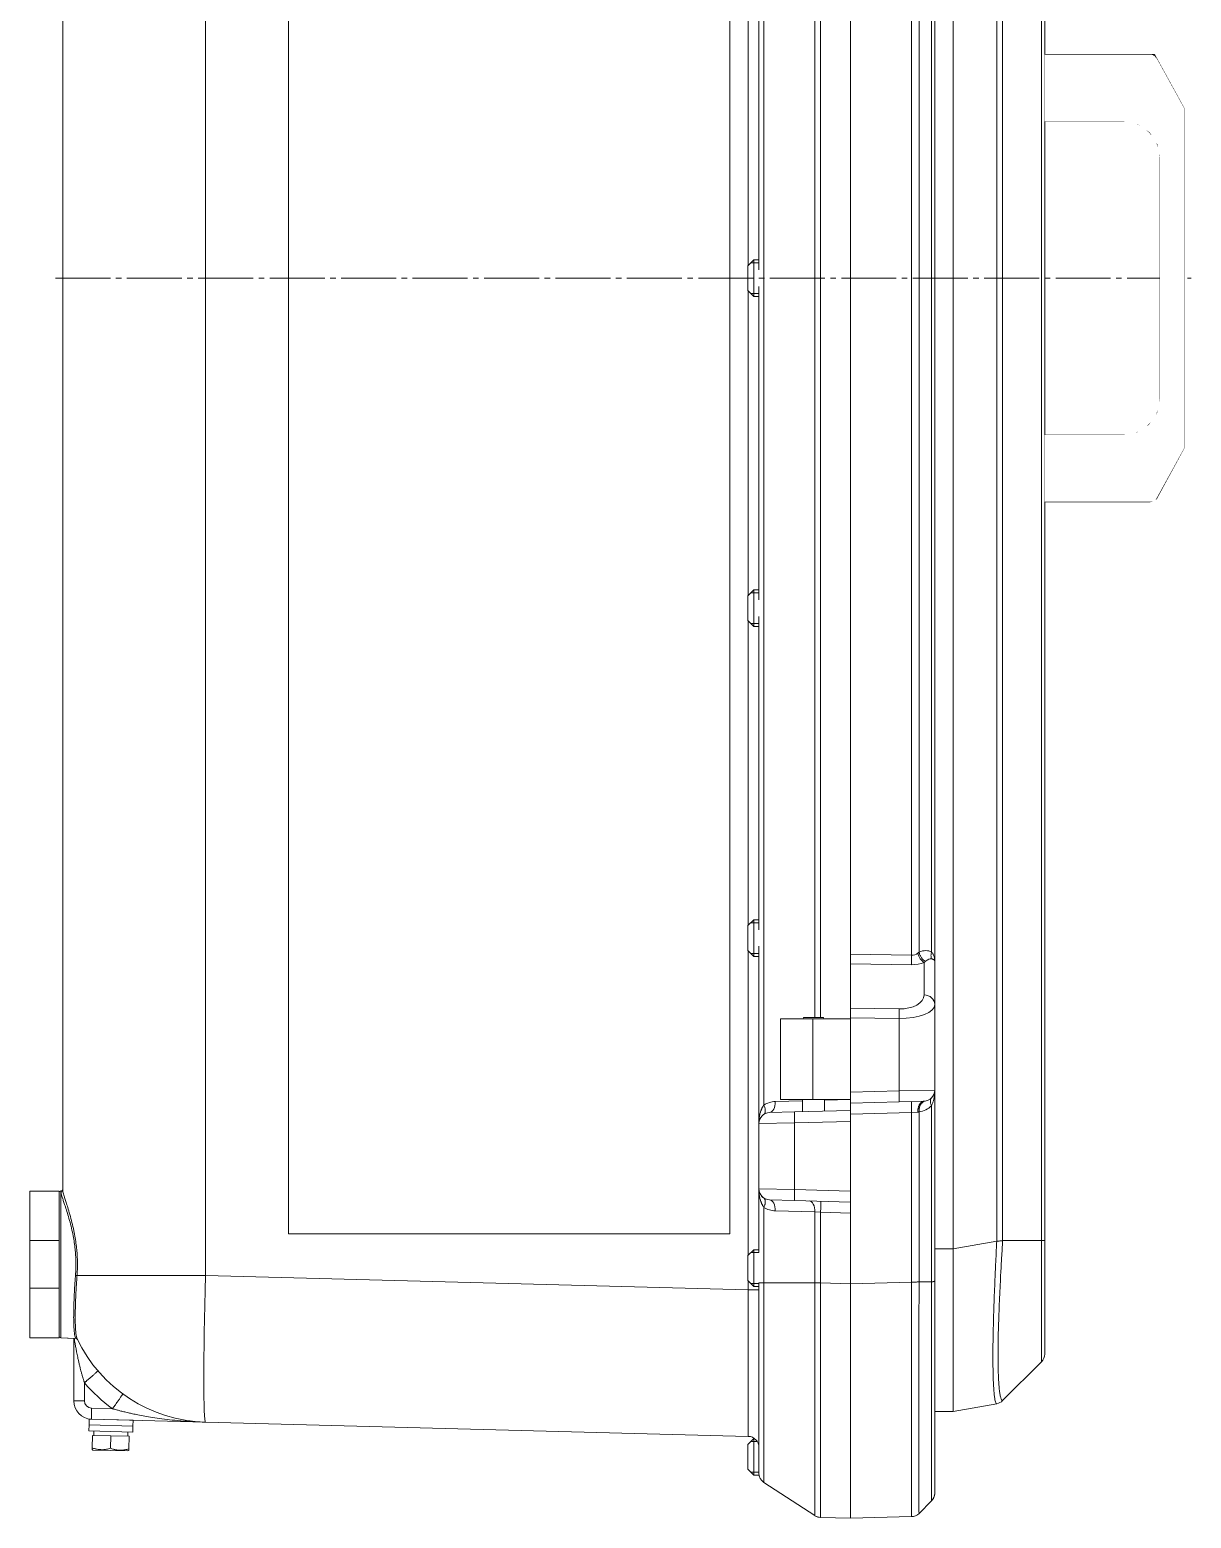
# Model space of a CAD drawing. Header units: millimetres. Extents: x -1133 to 1382, y -1174 to 1187.
# Drawn here: x 428.8 to 745.8, y -338.2 to 67.8 of the extents above; entities that cross this region are included whole.
import ezdxf

# ---------------------------------------------------------------- set-up
doc = ezdxf.new("R2010")
doc.units = ezdxf.units.MM
for name, pattern in [('K5LT_AUXILIARY', [0]), ('K5LT_AXLED', [19.5, 15, -1.5, 1.5, -1.5]), ('K5LT_THIN', [0])]:
    doc.linetypes.add(name, pattern=pattern)

# ---------------------------------------------------------------- blocks, each defined once
blk = doc.blocks.new('U5')
at = {"color": 232, "linetype": 'K5LT_AUXILIARY', "lineweight": 18, "true_color": 0xc52b79}
for p, q in [((499.39, -260.66), (499.39, 260.66)), ((499.39, 260.66), (619.87, 260.66)), ((619.87, -260.66), (619.87, 260.66)), ((499.39, -260.66), (619.87, -260.66))]:
    blk.add_line(p, q, dxfattribs=at)
blk = doc.blocks.new('U4')
at = {"color": 7, "linetype": 'K5LT_THIN', "lineweight": 18}
for p, q in [((476.74, -272.06), (476.74, 272.06)), ((680.79, -264.8), (680.79, 264.8)), ((692.72, 262.7), (692.72, -262.7)), ((694.32, 262.53), (694.32, -262.53)), ((704.91, 262.53), (704.91, -262.53)), ((705.79, 262.43), (705.79, -262.46)), ((437.79, -248.7), (437.79, 248.7)), ((629.15, 225.55), (629.15, -225.55)), ((643.07, 201.81), (643.07, -201.66)), ((644.63, 201.81), (644.63, -201.66)), ((652.79, 184.41), (652.79, -184.41)), ((652.79, 184.41), (652.79, -184.41)), ((669.46, 184.66), (669.46, -184.66)), ((671.5, 183.81), (671.5, -183.81)), ((674.91, 183.81), (674.91, -183.81)), ((675.79, 186.26), (675.79, -186.26)), ((624.87, 86.52), (624.87, 3.48)), ((627.79, 85.81), (627.79, 4.19)), ((735.79, 61), (705.79, 61)), ((705.79, 59), (705.79, 61)), ((735.79, 61), (734.61, 59)), ((743.79, 46.48), (735.79, 61)), ((705.79, 59), (705.79, 44.79)), ((734.61, 59), (705.79, 59)), ((741.79, 45.97), (734.61, 59)), ((705.79, 42.79), (705.79, 44.79)), ((705.79, 44.79), (727.29, 44.79)), ((727.29, 42.79), (727.29, 44.79)), ((743.79, 46.48), (741.79, 45.97)), ((741.79, -45.97), (741.79, 45.97)), ((743.79, -46.48), (743.79, 46.48)), ((705.79, 42.79), (727.29, 42.79)), ((737.29, 32.79), (739.29, 32.79)), ((737.29, 32.79), (737.29, -32.79)), ((739.29, 32.79), (739.29, -32.79)), ((626.39, 5), (624.79, 3.4)), ((626.39, 4.19), (625.58, 4.19)), ((626.39, -5), (626.39, 5)), ((627.79, 5), (626.39, 5)), ((627.79, 4.19), (626.39, 4.19)), ((627.79, 5), (627.79, 2.24)), ((624.79, -3.4), (624.79, 3.4)), ((626.39, -5), (624.79, -3.4)), ((624.87, -3.48), (624.87, -86.52)), ((627.79, -2.24), (627.79, -5)), ((626.39, -4.19), (625.58, -4.19)), ((627.79, -4.19), (626.39, -4.19)), ((627.79, -5), (626.39, -5)), ((627.79, -4.19), (627.79, -85.81)), ((737.29, -32.79), (739.29, -32.79)), ((705.79, -44.79), (705.79, -42.79)), ((727.29, -42.79), (705.79, -42.79)), ((727.29, -42.79), (727.29, -44.79)), ((705.79, -44.79), (705.79, -59)), ((727.29, -44.79), (705.79, -44.79)), ((734.61, -59), (741.79, -45.97)), ((736.36, -59.97), (743.79, -46.48)), ((743.79, -46.48), (741.79, -45.97)), ((705.79, -59), (734.61, -59)), ((705.79, -61), (705.79, -59)), ((734.61, -61), (734.61, -59)), ((734.61, -59), (736.36, -59.97)), ((705.79, -61), (734.61, -61)), ((626.39, -85), (624.79, -86.6)), ((626.39, -95), (626.39, -85)), ((627.79, -85), (626.39, -85)), ((627.79, -85), (627.79, -87.76)), ((624.79, -93.4), (624.79, -86.6)), ((626.39, -85.81), (625.58, -85.81)), ((627.79, -85.81), (626.39, -85.81)), ((627.79, -92.24), (627.79, -95)), ((626.39, -95), (624.79, -93.4)), ((624.87, -93.48), (624.87, -176.52)), ((626.39, -94.19), (625.58, -94.19)), ((627.79, -94.19), (626.39, -94.19)), ((627.79, -95), (626.39, -95)), ((627.79, -94.19), (627.79, -175.81)), ((626.39, -175), (624.79, -176.6)), ((624.79, -183.4), (624.79, -176.6)), ((626.39, -175.81), (625.58, -175.81)), ((626.39, -185), (626.39, -175)), ((627.79, -175), (626.39, -175)), ((627.79, -175.81), (626.39, -175.81)), ((627.79, -175), (627.79, -177.76)), ((627.79, -182.24), (627.79, -185)), ((626.39, -185), (624.79, -183.4)), ((624.87, -183.48), (624.87, -266.52)), ((626.39, -184.19), (625.58, -184.19)), ((627.79, -184.19), (626.39, -184.19)), ((627.79, -185), (626.39, -185)), ((627.79, -184.19), (627.79, -230.58)), ((652.79, -184.41), (669.46, -184.66)), ((652.79, -187.01), (652.79, -184.41)), ((671.5, -183.82), (671.5, -183.81)), ((672.87, -186.69), (672.87, -195.5)), ((675.79, -186.26), (675.79, -186.26)), ((675.79, -186.26), (675.79, -198.1)), ((652.79, -187.01), (652.79, -199.13)), ((652.79, -187.01), (669.46, -187.26)), ((675.79, -198.1), (675.79, -221.48)), ((642.55, -202), (633.73, -202)), ((633.73, -202), (633.73, -224)), ((639.91, -202), (639.97, -201.66)), ((639.91, -202), (639.97, -201.66)), ((645.46, -201.66), (639.97, -201.66)), ((639.97, -201.66), (639.97, -201.66)), ((652.79, -202), (642.55, -202)), ((642.55, -202), (642.55, -224)), ((645.52, -202), (645.46, -201.66)), ((652.79, -201.73), (652.79, -199.13)), ((652.79, -199.13), (666.05, -199.33)), ((652.79, -201.73), (652.79, -202)), ((652.79, -201.73), (666.05, -201.93)), ((652.79, -202), (652.79, -222)), ((666.05, -201.93), (666.05, -221.65)), ((652.79, -222), (666.05, -221.65)), ((652.79, -222), (652.79, -224)), ((666.05, -221.65), (675.79, -221.48)), ((675.79, -221.48), (675.79, -273.57)), ((639.72, -224.38), (632.27, -224.58)), ((642.55, -224), (633.73, -224)), ((637.53, -227.4), (652.79, -227)), ((639.72, -227.34), (639.72, -224)), ((639.73, -227.34), (639.73, -224)), ((652.79, -224), (642.55, -224)), ((645.71, -227.19), (645.71, -224)), ((645.71, -224.19), (652.79, -224)), ((652.79, -225), (652.79, -224)), ((652.79, -225), (666.05, -224.65)), ((652.79, -226), (652.79, -225)), ((652.79, -226), (652.79, -227)), ((652.79, -227), (652.79, -230)), ((666.05, -224.65), (672.87, -224.47)), ((674.91, -225.72), (674.91, -273.8)), ((637.53, -230.4), (627.79, -230.58)), ((627.79, -230.46), (627.79, -230.46)), ((627.79, -230.58), (627.79, -248.42)), ((637.53, -227.4), (630.71, -227.58)), ((637.53, -230.4), (652.79, -230)), ((637.53, -230.4), (637.53, -248.6)), ((652.79, -228), (669.46, -227.56)), ((652.79, -230), (652.79, -249)), ((669.46, -227.56), (671.16, -227.47)), ((669.46, -227.56), (669.46, -273.84)), ((671.5, -227.42), (671.5, -227.43)), ((671.5, -227.43), (671.5, -273.8)), ((428.79, -262.5), (428.79, -249)), ((436.79, -249), (428.79, -249)), ((436.79, -262.5), (436.79, -249)), ((437.32, -248.97), (437.26, -248.98)), ((437.32, -248.97), (437.26, -248.98)), ((437.26, -289.02), (437.26, -248.98)), ((437.32, -249.2), (437.32, -248.97)), ((437.79, -248.47), (437.79, -248.7)), ((437.79, -248.47), (437.79, -248.7)), ((637.53, -248.6), (627.79, -248.42)), ((627.79, -248.42), (627.79, -265.81)), ((627.79, -248.54), (627.79, -248.54)), ((637.53, -251.6), (630.71, -251.42)), ((637.53, -248.6), (652.79, -249)), ((637.53, -251.6), (652.79, -252)), ((652.79, -249), (652.79, -252)), ((629.15, -253.45), (629.15, -274.04)), ((632.27, -254.42), (643.07, -254.7)), ((643.07, -254.7), (643.07, -274.04)), ((644.63, -254.79), (643.07, -254.7)), ((644.63, -254.79), (644.63, -274.06)), ((644.63, -254.79), (652.79, -255)), ((652.79, -252), (652.79, -255)), ((652.79, -255), (652.79, -274.27)), ((652.79, -255), (652.79, -274.27)), ((436.79, -262.5), (428.79, -262.5)), ((428.79, -262.5), (428.79, -275.5)), ((436.79, -262.5), (436.79, -275.5)), ((680.79, -264.8), (692.71, -262.7)), ((692.72, -262.7), (692.71, -262.7)), ((694.32, -262.53), (704.91, -262.53)), ((694.32, -262.53), (694.32, -262.53)), ((704.91, -262.53), (704.91, -262.53)), ((705.79, -262.46), (705.79, -293.47)), ((626.39, -265), (624.79, -266.6)), ((624.79, -273.4), (624.79, -266.6)), ((626.39, -265.81), (625.58, -265.81)), ((626.39, -275), (626.39, -265)), ((627.79, -265), (626.39, -265)), ((627.79, -265.81), (626.39, -265.81)), ((675.79, -264.8), (680.79, -264.8)), ((680.79, -309.12), (680.79, -264.8)), ((436.79, -275.5), (428.79, -275.5)), ((428.79, -289), (428.79, -275.5)), ((436.79, -289), (436.79, -275.5)), ((441.69, -272.06), (476.74, -272.06)), ((624.87, -275.94), (476.74, -272.06)), ((626.39, -275), (624.79, -273.4)), ((624.87, -273.48), (624.87, -275.94)), ((627.79, -275.94), (624.87, -275.94)), ((626.39, -274.19), (625.58, -274.19)), ((627.79, -274.19), (626.39, -274.19)), ((627.79, -275), (626.39, -275)), ((627.79, -325.97), (627.79, -274)), ((627.79, -274), (627.79, -275)), ((643.07, -274.04), (629.15, -274.04)), ((644.63, -274.06), (652.79, -274.27)), ((652.79, -274.27), (669.46, -273.84)), ((652.79, -338.25), (652.79, -274.27)), ((652.79, -274.27), (652.79, -338.25)), ((671.5, -273.8), (674.91, -273.8)), ((675.79, -273.57), (675.79, -331.41)), ((436.79, -289), (428.79, -289)), ((441.38, -289.24), (437.26, -289.02)), ((440.79, -289.21), (437.26, -289.02)), ((440.79, -306.23), (440.79, -289.21)), ((704.91, -295.59), (694.32, -306.18)), ((704.91, -295.59), (704.91, -295.59)), ((443.71, -306.23), (443.71, -301.29)), ((443.71, -306.23), (440.79, -306.23)), ((451.36, -308.38), (445.66, -308.23)), ((680.79, -309.12), (692.71, -307.02)), ((692.71, -307.02), (692.71, -307.02)), ((692.72, -307.02), (692.71, -307.02)), ((444.97, -312.81), (445.01, -311.21)), ((445.01, -311.21), (457, -311.53)), ((476.74, -312.04), (445.66, -311.23)), ((456.96, -313.13), (457, -311.53)), ((475.86, -312.01), (475.86, -312.01)), ((475.86, -312.01), (475.86, -312.01)), ((475.93, -312.02), (475.93, -312.02)), ((475.93, -312.02), (475.93, -312.02)), ((624.87, -315.92), (476.74, -312.04)), ((675.79, -309.12), (680.79, -309.12)), ((444.92, -314.41), (444.97, -312.81)), ((444.92, -314.41), (456.92, -314.73)), ((444.97, -312.81), (456.96, -313.13)), ((444.97, -312.81), (456.96, -313.13)), ((445.89, -315.64), (445.8, -319.05)), ((450.89, -315.77), (445.89, -315.64)), ((446.24, -315.65), (446.27, -314.45)), ((450.89, -315.77), (450.8, -319.18)), ((455.89, -315.9), (450.89, -315.77)), ((455.89, -315.9), (455.8, -319.31)), ((456.92, -314.73), (456.96, -313.13)), ((626.39, -316.5), (624.79, -318.1)), ((626.39, -326.5), (626.39, -316.5)), ((626.56, -316.5), (626.39, -316.5)), ((627.79, -316.5), (627.79, -325.97)), ((445.79, -319.49), (445.8, -319.05)), ((445.79, -319.49), (446.04, -319.64)), ((446.04, -319.64), (450.79, -319.77)), ((450.79, -319.77), (455.54, -319.89)), ((455.79, -319.75), (455.54, -319.89)), ((455.8, -319.31), (455.79, -319.75)), ((624.79, -324.9), (624.79, -318.1)), ((626.39, -317.31), (625.58, -317.31)), ((627.32, -317.31), (626.39, -317.31)), ((626.39, -326.5), (624.79, -324.9)), ((626.39, -325.69), (625.58, -325.69)), ((627.79, -325.69), (626.39, -325.69)), ((627.84, -326.5), (626.39, -326.5)), ((629.15, -328.48), (643.07, -337.55)), ((629.15, -328.48), (629.15, -328.48)), ((675.79, -331.41), (675.79, -331.41)), ((674.91, -333.53), (671.5, -336.94)), ((644.63, -338.04), (652.79, -338.25)), ((652.79, -338.25), (669.46, -337.81))]:
    blk.add_line(p, q, dxfattribs=at)
at = {"color": 30, "linetype": 'K5LT_AXLED', "lineweight": 18, "true_color": 0xff8000}
blk.add_line((435.79, 0), (745.79, 0), dxfattribs=at)
at = {"color": 7, "linetype": 'K5LT_THIN', "lineweight": 18}
for centre, radius, start, end in [((727.29, 32.79), 12, 0, 90), ((727.29, 32.79), 10, 0, 90), ((727.29, -32.79), 10, 270, 0), ((727.29, -32.79), 12, 270, 0), ((734.61, -59), 2, 270, 331.1435), ((672.79, -221.48), 3, 271.5, 0), ((632.43, -230.58), 6, 91.5, 123.0802), ((670.67, -221.48), 6, 277.9822, 315), ((630.79, -230.58), 3, 91.5, 180), ((437.29, -249.47), 0.5, 93, 180), ((437.29, -249.47), 0.5, 93, 180), ((437.29, -248.47), 0.5, 273, 0), ((437.29, -248.47), 0.5, 273, 0), ((630.79, -248.42), 3, 180, 268.5), ((632.43, -248.42), 6, 236.9198, 268.5), ((437.29, -288.53), 0.5, 180, 267), ((437.29, -288.53), 0.5, 180, 267), ((441.35, -289.74), 0.5, 25.8862, 87.0003), ((477.79, -272.06), 40, 205.5205, 268.5), ((702.79, -293.47), 3, 315, 0), ((477.92, -272.06), 45, 220.5174, 233.8201), ((445.79, -306.23), 5, 180, 268.5), ((445.71, -306.23), 2, 180, 268.5), ((692.2, -304.06), 3, 280, 315), ((477.79, -272.06), 40, 267.2286, 267.341), ((477.79, -272.06), 40, 268.499, 268.5), ((624.79, -318.92), 3, 0, 88.5), ((630.79, -325.97), 3, 180, 236.9198), ((672.79, -331.41), 3, 315, 0), ((669.38, -334.81), 3, 271.5, 315), ((644.71, -335.04), 3, 236.918, 254.2975), ((644.71, -335.04), 3, 236.9198, 268.5), ((644.71, -335.04), 3, 254.2976, 259.1273)]:
    blk.add_arc(centre, radius, start, end, dxfattribs=at)
for centre, major_axis, ratio, start_param, end_param in [((669.54, -184.66), (-0.05, -3), 0.026174, 4.712785, 5.759587), ((669.38, -181.2), (0.6, -3.43), 0.856912, 6.109014, 6.719376), ((669.3, -183.79), (6, -0.27), 0.57656, 4.764695, 5.375058), ((672.95, -184.09), (1.11, -2.79), 0.566324, 4.491489, 5.631593), ((670.67, -191.16), (-4.24, -7.35), 0.57735, 3.141593, 3.787675), ((672.79, -191.16), (-2.2, -5.48), 0.372035, 3.179023, 3.825105), ((665.87, -195.29), (7, -0.32), 0.57656, 4.764695, 6.309312), ((665.79, -197.89), (10, -0.25), 0.403929, 4.748786, 6.293402), ((672.79, -198.1), (-3, 0), 0.866025, 3.141593, 4.686209), ((665.97, -201.93), (0.05, 3), 0.026174, 4.712785, 5.759587), ((665.97, -221.65), (-0.08, 3), 0.026168, 3.141593, 4.711704), ((630.63, -224.58), (-0.08, 3), 0.545682, 3.141593, 4.698101), ((669.54, -227.56), (-0.08, 3), 0.026168, 0, 1.570111), ((637.61, -230.4), (-0.08, 3), 0.026168, 0, 1.570111), ((437.29, -248.7), (0.5, 0), 0.988838, 4.764749, 6.283185), ((630.63, -254.42), (0.08, 3), 0.545682, 4.726677, 6.283185), ((637.61, -248.6), (-0.08, -3), 0.026168, 4.713074, 6.283185), ((641.44, -254.7), (0.08, 3), 0.545682, 4.726677, 6.283185), ((644.55, -254.79), (0.08, 3), 0.026168, 4.713074, 6.283185), ((477.79, -272.06), (-1.05, -39.99), 0.026168, 4.713074, 6.283185), ((624.79, -275.91), (-0.08, 40.02), 0.001961, 3.141537, 4.711649), ((445.74, -308.23), (-0.08, -3), 0.026168, 4.713074, 6.283185), ((450.87, -316.4), (0.33, 12.77), 0.36397, 4.761564, 4.855965), ((450.94, -313.94), (0.33, 12.77), 0.36397, 4.616121, 4.663214)]:
    blk.add_ellipse(centre, major_axis=major_axis, ratio=ratio, start_param=start_param, end_param=end_param, dxfattribs=at)
for points in [[(671.5, -183.81), (671.4, -183.92), (671.29, -183.99), (671.16, -184.09)], [(673.21, -186.39), (673.1, -186.49), (672.99, -186.59), (672.87, -186.69)], [(671.16, -227.47), (671.2, -227.47), (671.28, -227.46), (671.39, -227.44), (671.47, -227.43), (671.5, -227.43)], [(441.38, -289.24), (441.38, -289.24), (441.37, -289.22), (441.33, -289.15), (441.29, -289.06), (441.27, -289.01)]]:
    blk.add_open_spline(points, degree=3, dxfattribs=at)
for points, knots in [([(673.21, -186.39), (673.09, -186.32), (672.89, -186.18), (672.61, -185.93), (672.37, -185.66), (672.15, -185.37), (671.96, -185.05), (671.79, -184.72), (671.66, -184.39), (671.56, -184.09), (671.52, -183.9), (671.5, -183.82)], [0, 0, 0, 0, 1.689724, 3.163148, 4.475752, 5.821833, 7.205423, 8.572131, 9.915682, 11.058667, 12, 12, 12, 12]), ([(674.91, -183.81), (674.87, -183.96), (674.81, -184.23), (674.76, -184.6), (674.76, -184.93), (674.8, -185.29), (674.86, -185.52), (674.91, -185.65)], [0, 0, 0, 0, 1.726771, 3.228636, 4.57326, 5.92743, 8, 8, 8, 8]), ([(674.91, -183.81), (675, -183.91), (675.15, -184.11), (675.33, -184.41), (675.48, -184.71), (675.6, -185.02), (675.7, -185.37), (675.77, -185.79), (675.79, -186.09), (675.79, -186.26)], [0, 0, 0, 0, 1.424054, 2.677277, 3.841385, 5.099057, 6.458209, 8.02533, 10, 10, 10, 10]), ([(674.91, -185.65), (675, -185.67), (675.15, -185.72), (675.33, -185.8), (675.48, -185.87), (675.6, -185.95), (675.7, -186.04), (675.77, -186.14), (675.79, -186.22), (675.79, -186.26)], [0, 0, 0, 0, 1.423991, 2.677206, 3.841287, 5.098907, 6.457995, 8.025028, 10, 10, 10, 10]), ([(674.91, -225.72), (674.98, -225.58), (675.1, -225.32), (675.24, -224.94), (675.36, -224.58), (675.46, -224.21), (675.56, -223.8), (675.65, -223.32), (675.72, -222.77), (675.78, -222.15), (675.79, -221.71), (675.79, -221.48)], [0, 0, 0, 0, 1.23885, 2.344161, 3.353637, 4.313104, 5.472793, 6.829588, 8.335477, 10.060282, 12, 12, 12, 12]), ([(675.79, -221.5), (675.79, -221.5), (675.79, -221.5), (675.79, -221.5), (675.79, -221.5), (675.79, -221.5), (675.79, -221.5), (675.79, -221.5), (675.79, -221.5), (675.79, -221.51), (675.79, -221.51), (675.79, -221.51), (675.79, -221.51), (675.79, -221.51), (675.79, -221.51), (675.79, -221.52), (675.79, -221.53), (675.79, -221.54), (675.79, -221.55), (675.79, -221.57), (675.79, -221.59), (675.79, -221.64), (675.78, -221.68), (675.78, -221.75), (675.77, -221.79), (675.76, -221.87), (675.76, -221.91), (675.75, -221.96), (675.75, -221.97), (675.74, -222.01), (675.74, -222.04), (675.73, -222.06)], [1.265962, 1.265962, 1.265962, 1.265962, 1.273365, 1.273365, 1.392603, 1.392603, 1.418156, 1.418156, 1.488869, 1.488869, 1.567976, 1.567976, 1.726189, 1.726189, 2.042616, 2.042616, 2.675469, 2.675469, 4.030133, 4.030133, 6.650503, 6.650503, 11.891244, 11.891244, 17.691244, 17.691244, 23.491244, 23.491244, 25.340039, 25.340039, 29, 29, 29, 29]), ([(629.15, -225.55), (629.09, -225.63), (628.97, -225.8), (628.83, -226.03), (628.71, -226.25), (628.61, -226.44), (628.52, -226.64), (628.42, -226.88), (628.32, -227.17), (628.2, -227.54), (628.08, -227.98), (627.98, -228.47), (627.89, -229.02), (627.83, -229.58), (627.8, -230.11), (627.79, -230.43), (627.79, -230.58)], [0, 0, 0, 0, 0.989218, 1.868263, 2.621312, 3.284227, 3.967179, 4.751104, 5.736009, 6.977558, 8.463766, 10.11153, 11.860605, 13.860211, 15.571815, 17, 17, 17, 17]), ([(629.15, -225.55), (629.21, -225.69), (629.32, -225.94), (629.43, -226.3), (629.5, -226.61), (629.54, -226.9), (629.55, -227.18), (629.53, -227.43), (629.47, -227.64), (629.39, -227.82), (629.28, -227.96), (629.2, -228.03), (629.15, -228.06)], [0, 0, 0, 0, 1.6004, 2.996044, 4.236553, 5.505713, 6.81655, 8.105737, 9.404753, 10.669814, 11.871733, 13, 13, 13, 13]), ([(672.87, -224.47), (672.78, -224.48), (672.61, -224.5), (672.37, -224.6), (672.16, -224.73), (671.97, -224.91), (671.79, -225.12), (671.63, -225.38), (671.49, -225.66), (671.38, -225.96), (671.29, -226.27), (671.23, -226.55), (671.2, -226.8), (671.18, -227), (671.17, -227.17), (671.16, -227.32), (671.16, -227.42), (671.16, -227.47)], [0, 0, 0, 0, 1.78065, 3.332668, 4.741143, 6.174634, 7.636944, 9.06072, 10.497558, 11.942548, 13.259477, 14.456824, 15.429892, 16.221182, 16.854646, 17.422259, 18, 18, 18, 18]), ([(673.21, -224.45), (673.1, -224.46), (672.9, -224.51), (672.64, -224.64), (672.41, -224.8), (672.21, -224.99), (672.03, -225.21), (671.87, -225.47), (671.73, -225.77), (671.62, -226.09), (671.55, -226.42), (671.5, -226.76), (671.49, -227.09), (671.49, -227.31), (671.5, -227.42)], [0, 0, 0, 0, 1.573361, 2.944366, 4.134738, 5.333224, 6.560243, 7.792267, 9.063237, 10.321302, 11.568178, 12.767121, 13.911033, 15, 15, 15, 15]), ([(674.91, -225.72), (674.85, -225.59), (674.74, -225.35), (674.64, -225.02), (674.59, -224.73), (674.58, -224.46), (674.6, -224.21), (674.66, -223.97), (674.76, -223.77), (674.86, -223.65), (674.91, -223.6)], [0, 0, 0, 0, 1.635918, 3.06241, 4.333093, 5.637241, 6.986153, 8.287675, 9.62939, 11, 11, 11, 11]), ([(628.13, -229.19), (628.1, -229.26), (628.06, -229.32), (628.01, -229.45), (627.98, -229.51), (627.94, -229.64), (627.92, -229.71), (627.88, -229.84), (627.87, -229.9), (627.84, -230.03), (627.83, -230.1), (627.82, -230.16)], [0, 0, 0, 0, 3.6, 3.6, 7.2, 7.2, 10.8, 10.8, 14.4, 14.4, 18, 18, 18, 18]), ([(441.27, -271.98), (441.32, -271.33), (441.38, -270.06), (441.38, -268.24), (441.31, -266.51), (441.17, -264.8), (440.94, -263.01), (440.62, -261.1), (440.18, -259.05), (439.64, -256.95), (439.06, -255), (438.54, -253.37), (438.12, -252.09), (437.79, -251.11), (437.55, -250.32), (437.4, -249.76), (437.33, -249.4), (437.32, -249.25), (437.32, -249.2)], [0, 0, 0, 0, 1.189719, 2.273475, 3.250555, 4.292713, 5.388204, 6.586944, 7.968943, 9.549651, 11.170888, 12.678032, 13.988361, 15.196085, 16.312793, 17.467815, 18.349406, 19, 19, 19, 19]), ([(441.69, -272.06), (441.75, -271.31), (441.8, -270.18), (441.81, -268.53), (441.77, -267.07), (441.66, -265.4), (441.47, -263.61), (441.2, -261.71), (440.81, -259.66), (440.31, -257.49), (439.73, -255.38), (439.19, -253.57), (438.73, -252.12), (438.37, -251.01), (438.1, -250.12), (437.91, -249.45), (437.81, -248.98), (437.79, -248.78), (437.79, -248.7)], [0, 0, 0, 0, 1.321151, 1.992702, 2.862266, 3.875777, 4.937918, 6.088265, 7.374076, 8.917633, 10.555855, 12.144842, 13.508255, 14.752094, 15.892016, 17.084988, 18.103516, 19, 19, 19, 19]), ([(629.15, -253.45), (629.08, -253.36), (628.95, -253.18), (628.8, -252.92), (628.68, -252.69), (628.58, -252.49), (628.5, -252.3), (628.41, -252.08), (628.31, -251.8), (628.19, -251.44), (628.08, -251.02), (627.98, -250.53), (627.89, -250.01), (627.83, -249.46), (627.8, -248.93), (627.79, -248.59), (627.79, -248.42)], [0, 0, 0, 0, 1.098955, 2.066711, 2.8691, 3.527093, 4.17189, 4.896017, 5.833396, 7.025985, 8.477494, 10.076273, 11.822827, 13.657261, 15.39714, 17, 17, 17, 17]), ([(628.12, -249.79), (628.08, -249.71), (628.04, -249.63), (627.98, -249.47), (627.95, -249.39), (627.9, -249.23), (627.88, -249.15), (627.84, -248.99), (627.83, -248.91), (627.81, -248.75), (627.8, -248.67), (627.79, -248.59)], [0, 0, 0, 0, 3.4, 3.4, 6.8, 6.8, 10.2, 10.2, 13.6, 13.6, 17, 17, 17, 17]), ([(628.9, -250.75), (628.8, -250.67), (628.71, -250.59), (628.54, -250.41), (628.46, -250.32), (628.31, -250.12), (628.25, -250.02), (628.12, -249.8), (628.07, -249.69), (627.97, -249.45), (627.93, -249.33), (627.86, -249.09), (627.83, -248.96), (627.82, -248.83)], [0, 0, 0, 0, 3.166951, 3.166951, 6.631577, 6.631577, 10.366009, 10.366009, 14.340427, 14.340427, 18.511679, 18.511679, 23, 23, 23, 23]), ([(629.15, -253.45), (629.21, -253.31), (629.32, -253.06), (629.43, -252.7), (629.5, -252.39), (629.54, -252.1), (629.55, -251.82), (629.53, -251.57), (629.47, -251.36), (629.39, -251.18), (629.28, -251.04), (629.2, -250.97), (629.15, -250.94)], [0, 0, 0, 0, 1.600399, 2.996043, 4.236552, 5.505712, 6.816549, 8.105735, 9.404751, 10.669811, 11.871731, 13, 13, 13, 13]), ([(692.71, -262.7), (692.63, -264.27), (692.48, -267.22), (692.3, -271.29), (692.14, -274.94), (692.01, -278.46), (691.88, -282.06), (691.78, -285.69), (691.7, -289.19), (691.66, -292.48), (691.66, -295.5), (691.69, -298.26), (691.76, -300.7), (691.87, -302.75), (692, -304.38), (692.15, -305.52), (692.28, -306.25), (692.41, -306.69), (692.53, -306.92), (692.63, -307.01), (692.69, -307.02), (692.71, -307.02)], [0, 0, 0, 0, 1.487081, 2.782128, 3.879408, 5.017639, 6.2531, 7.544856, 8.883128, 10.177215, 11.513782, 12.862599, 14.225778, 15.606791, 16.931756, 18.193647, 19.226218, 20.09668, 20.9092, 21.54364, 22, 22, 22, 22]), ([(692.72, -262.7), (692.87, -262.69), (693.16, -262.66), (693.56, -262.62), (693.88, -262.59), (694.13, -262.56), (694.26, -262.54), (694.32, -262.53)], [0, 0, 0, 0, 2.059819, 3.878695, 5.635223, 7.017566, 8, 8, 8, 8]), ([(694.32, -262.53), (694.23, -264.08), (694.05, -266.98), (693.82, -270.99), (693.64, -274.64), (693.47, -278.15), (693.32, -281.7), (693.2, -285.18), (693.11, -288.47), (693.06, -291.49), (693.05, -294.15), (693.07, -296.53), (693.12, -298.67), (693.21, -300.63), (693.33, -302.36), (693.48, -303.8), (693.67, -304.96), (693.88, -305.73), (694.1, -306.13), (694.25, -306.2), (694.32, -306.18)], [0, 0, 0, 0, 1.413567, 2.640339, 3.693098, 4.81894, 5.994914, 7.187319, 8.397705, 9.561889, 10.692206, 11.726808, 12.81617, 13.93119, 15.090678, 16.294899, 17.483521, 18.784014, 19.9235, 21, 21, 21, 21]), ([(705.79, -262.46), (705.79, -262.47), (705.77, -262.48), (705.67, -262.49), (705.54, -262.5), (705.36, -262.52), (705.14, -262.53), (704.99, -262.53), (704.91, -262.53)], [0, 0, 0, 0, 1.786115, 3.339255, 4.739621, 6.326194, 7.773054, 9, 9, 9, 9]), ([(704.91, -262.53), (704.91, -262.86), (704.91, -263.46), (704.91, -264.31), (704.91, -265.07), (704.91, -265.79), (704.91, -266.55), (704.91, -267.48), (704.91, -268.6), (704.91, -269.84), (704.91, -271.08), (704.91, -272.31), (704.91, -273.55), (704.91, -274.89), (704.91, -276.43), (704.91, -278.31), (704.91, -280.55), (704.91, -283.01), (704.91, -285.47), (704.91, -287.64), (704.91, -289.38), (704.91, -290.69), (704.91, -291.68), (704.91, -292.46), (704.91, -293.06), (704.91, -293.53), (704.91, -293.91), (704.91, -294.26), (704.91, -294.55), (704.91, -294.8), (704.91, -294.98), (704.91, -295.11), (704.91, -295.21), (704.91, -295.29), (704.91, -295.36), (704.91, -295.43), (704.91, -295.49), (704.91, -295.55), (704.91, -295.58), (704.91, -295.59)], [0, 0, 0, 0, 0.754182, 1.429529, 2.02969, 2.554664, 3.126957, 3.843808, 4.77745, 5.809715, 6.839715, 7.805836, 8.840171, 9.942718, 11.224217, 12.840513, 14.938972, 17.415264, 20.055951, 22.738072, 25.004076, 26.853961, 28.412501, 29.800042, 31.057763, 31.95691, 32.904177, 33.790534, 34.731323, 35.56443, 36.270313, 36.805313, 37.243121, 37.668811, 38.127951, 38.62245, 39.226782, 39.685966, 40, 40, 40, 40]), ([(441.27, -289.01), (441.2, -288.88), (441.09, -288.53), (440.97, -287.78), (440.88, -286.87), (440.82, -285.8), (440.78, -284.54), (440.77, -283.11), (440.79, -281.51), (440.83, -279.78), (440.9, -278), (440.99, -276.19), (441.09, -274.51), (441.19, -273.09), (441.24, -272.31), (441.27, -271.98)], [0, 0, 0, 0, 1.618584, 3.029989, 4.281, 5.562111, 6.875114, 8.180125, 9.490784, 10.823167, 12.102591, 13.285956, 14.505772, 15.395072, 16, 16, 16, 16]), ([(441.69, -272.06), (441.68, -272.05), (441.64, -272.04), (441.56, -272.02), (441.48, -272.01), (441.38, -272), (441.31, -271.99), (441.27, -271.98)], [0, 0, 0, 0, 1.716723, 3.308061, 4.717004, 6.218903, 8, 8, 8, 8]), ([(441.69, -289.29), (441.63, -289.15), (441.51, -288.78), (441.39, -287.95), (441.3, -286.95), (441.24, -285.74), (441.21, -284.35), (441.21, -282.78), (441.23, -281.05), (441.29, -279.18), (441.38, -277.14), (441.48, -275.21), (441.59, -273.49), (441.66, -272.5), (441.69, -272.06)], [0, 0, 0, 0, 1.606926, 2.962859, 4.240487, 5.514707, 6.839854, 8.098115, 9.328722, 10.682244, 11.928269, 13.25923, 14.224628, 15, 15, 15, 15]), ([(627.79, -274), (627.79, -274.01), (627.81, -274.01), (627.9, -274.02), (628.04, -274.02), (628.21, -274.03), (628.43, -274.03), (628.68, -274.03), (628.93, -274.03), (629.08, -274.04), (629.15, -274.04)], [0, 0, 0, 0, 1.723112, 3.225391, 4.566276, 5.937876, 7.363555, 8.860229, 10.080165, 11, 11, 11, 11]), ([(629.15, -328.48), (629.15, -328.46), (629.15, -328.42), (629.14, -328.37), (629.14, -328.33), (629.15, -328.27), (629.15, -328.21), (629.15, -328.14), (629.15, -328.06), (629.15, -327.95), (629.15, -327.79), (629.14, -327.53), (629.14, -327.08), (629.14, -326.33), (629.14, -325.17), (629.14, -323.48), (629.13, -321.15), (629.13, -318.09), (629.13, -314.34), (629.13, -310.02), (629.13, -305.29), (629.14, -300.26), (629.14, -295.18), (629.14, -290.34), (629.14, -286.22), (629.15, -283.04), (629.15, -280.82), (629.15, -279.29), (629.15, -278.21), (629.15, -277.36), (629.15, -276.59), (629.15, -275.83), (629.15, -275.09), (629.15, -274.49), (629.15, -274.16), (629.15, -274.04)], [0, 0, 0, 0, 0.45508, 0.922332, 1.358372, 1.779376, 2.122205, 2.427657, 2.727479, 3.071929, 3.483823, 4.079089, 5.008857, 6.292168, 7.906015, 9.76876, 11.923595, 14.328683, 16.866338, 19.444423, 21.993261, 24.47833, 26.926592, 29.125736, 30.993554, 32.309008, 33.229158, 33.826695, 34.259558, 34.60464, 34.899471, 35.221258, 35.570001, 35.840047, 36, 36, 36, 36]), ([(643.07, -337.55), (643.07, -337.55), (643.07, -337.19), (643.07, -335.74), (643.08, -333.63), (643.08, -330.85), (643.08, -327.34), (643.08, -323.14), (643.08, -318.35), (643.08, -313.01), (643.08, -307.2), (643.08, -300.95), (643.08, -294.14), (643.07, -287.1), (643.07, -280.28), (643.07, -276.01), (643.07, -274.04)], [0, 0, 0, 0, 1.454591, 2.725809, 3.869878, 5.045859, 6.263569, 7.461755, 8.665546, 9.867273, 11.069389, 12.270798, 13.482504, 14.814178, 15.99106, 17, 17, 17, 17]), ([(644.63, -274.06), (644.34, -274.05), (643.93, -274.05), (643.42, -274.04), (643.19, -274.04), (643.07, -274.04)], [0, 0, 0, 0, 3.143746, 4.52709, 6, 6, 6, 6]), ([(644.63, -338.04), (644.63, -338.04), (644.63, -337.66), (644.63, -336.12), (644.62, -333.92), (644.62, -331.07), (644.62, -327.47), (644.62, -323.19), (644.62, -318.33), (644.62, -312.91), (644.62, -307.01), (644.62, -300.71), (644.63, -294.13), (644.63, -287.4), (644.63, -280.7), (644.63, -276.25), (644.63, -274.06)], [0, 0, 0, 0, 1.491667, 2.791831, 3.948362, 5.131958, 6.34848, 7.548236, 8.752123, 9.955433, 11.156827, 12.35861, 13.562398, 14.740746, 15.887537, 17, 17, 17, 17]), ([(669.46, -273.84), (669.45, -275.94), (669.45, -280), (669.44, -286.06), (669.44, -292.05), (669.43, -298.23), (669.43, -304.43), (669.42, -310.47), (669.42, -316.08), (669.42, -321.17), (669.42, -325.67), (669.42, -329.54), (669.43, -332.7), (669.44, -335.21), (669.44, -336.86), (669.45, -337.67), (669.46, -337.81), (669.46, -337.81)], [0, 0, 0, 0, 1.124827, 2.183004, 3.286506, 4.434029, 5.698875, 6.967637, 8.241936, 9.515482, 10.790144, 12.063077, 13.341522, 14.590696, 15.978647, 17.103632, 18, 18, 18, 18]), ([(669.46, -273.84), (669.61, -273.83), (669.9, -273.83), (670.3, -273.82), (670.67, -273.82), (671, -273.81), (671.28, -273.81), (671.43, -273.81), (671.5, -273.8)], [0, 0, 0, 0, 1.830241, 3.423108, 4.864875, 6.477231, 7.884365, 9, 9, 9, 9]), ([(671.5, -273.8), (671.5, -275.39), (671.49, -278.4), (671.48, -282.77), (671.47, -286.94), (671.46, -291.47), (671.45, -296.64), (671.44, -302.44), (671.44, -308.31), (671.43, -313.93), (671.43, -319.05), (671.43, -323.65), (671.44, -327.63), (671.44, -330.95), (671.45, -333.49), (671.47, -335.29), (671.48, -336.35), (671.49, -336.85), (671.5, -336.94), (671.5, -336.94)], [0, 0, 0, 0, 0.963142, 1.827137, 2.653101, 3.520683, 4.648346, 5.946129, 7.347713, 8.741446, 10.145698, 11.54647, 12.953266, 14.351033, 15.743149, 17.00259, 18.230379, 19.192897, 20, 20, 20, 20]), ([(675.79, -273.57), (675.79, -273.58), (675.77, -273.6), (675.67, -273.64), (675.55, -273.68), (675.4, -273.71), (675.26, -273.74), (675.13, -273.77), (675.02, -273.79), (674.94, -273.8), (674.91, -273.8)], [0, 0, 0, 0, 2.223552, 4.151533, 5.825593, 7.276381, 8.503897, 9.501887, 10.333922, 11, 11, 11, 11]), ([(674.91, -273.8), (674.92, -274.53), (674.93, -275.85), (674.92, -277.59), (674.92, -278.96), (674.91, -280.03), (674.91, -280.99), (674.91, -281.93), (674.91, -282.95), (674.91, -284.23), (674.91, -285.9), (674.91, -288.05), (674.91, -290.51), (674.91, -293.15), (674.91, -295.88), (674.91, -298.98), (674.91, -302.69), (674.91, -307.13), (674.91, -311.93), (674.91, -316.66), (674.91, -320.95), (674.91, -324.58), (674.91, -327.44), (674.91, -329.51), (674.91, -330.93), (674.91, -331.83), (674.91, -332.4), (674.91, -332.77), (674.91, -333.01), (674.91, -333.18), (674.91, -333.29), (674.91, -333.37), (674.91, -333.43), (674.91, -333.47), (674.92, -333.49), (674.91, -333.51), (674.91, -333.52), (674.91, -333.53)], [0, 0, 0, 0, 0.8981, 1.636364, 2.151741, 2.567151, 2.934069, 3.310589, 3.709678, 4.193341, 4.880993, 5.780962, 6.867264, 7.980262, 9.142067, 10.406263, 12.070995, 14.184984, 16.694619, 19.325471, 21.993188, 24.62167, 27.020976, 29.18333, 30.93111, 32.341759, 33.365561, 34.205043, 34.88576, 35.457427, 35.895638, 36.298719, 36.66667, 37.064362, 37.50188, 37.827035, 38, 38, 38, 38]), ([(443.71, -301.29), (443.68, -301.18), (443.61, -300.98), (443.52, -300.68), (443.43, -300.4), (443.34, -300.1), (443.24, -299.74), (443.12, -299.34), (443, -298.93), (442.88, -298.5), (442.74, -297.98), (442.56, -297.29), (442.36, -296.45), (442.15, -295.57), (441.96, -294.73), (441.79, -293.95), (441.65, -293.24), (441.52, -292.6), (441.41, -292), (441.31, -291.42), (441.21, -290.87), (441.12, -290.36), (441.05, -289.93), (440.99, -289.55), (440.96, -289.33), (440.94, -289.22)], [0, 0, 0, 0, 0.709411, 1.346264, 1.933189, 2.517548, 3.275702, 4.175523, 5.05983, 5.86518, 6.876959, 8.33842, 10.203578, 12.114411, 13.871324, 15.523002, 17.026409, 18.379559, 19.608807, 20.86714, 22.163302, 23.287191, 24.306641, 25.164017, 26, 26, 26, 26]), ([(441.69, -289.29), (441.67, -289.26), (441.63, -289.19), (441.56, -289.12), (441.47, -289.06), (441.38, -289.03), (441.31, -289.01), (441.27, -289.01)], [0, 0, 0, 0, 1.831148, 3.42464, 4.833593, 6.255008, 8, 8, 8, 8]), ([(447.38, -298.05), (447.38, -298.05), (447.36, -298.08), (447.27, -298.17), (447.13, -298.3), (446.95, -298.47), (446.72, -298.67), (446.46, -298.91), (446.15, -299.18), (445.81, -299.48), (445.44, -299.8), (445.09, -300.11), (444.77, -300.38), (444.52, -300.6), (444.32, -300.77), (444.16, -300.91), (444, -301.04), (443.86, -301.17), (443.76, -301.25), (443.71, -301.29)], [0, 0, 0, 0, 1.829181, 3.472988, 4.925274, 6.435939, 7.930113, 9.414718, 10.895736, 12.38953, 13.88169, 15.276168, 16.427683, 17.286383, 17.926856, 18.499313, 19.018157, 19.502081, 20, 20, 20, 20]), ([(454.18, -304.35), (454.18, -304.35), (454.17, -304.38), (454.1, -304.49), (454, -304.65), (453.86, -304.86), (453.69, -305.11), (453.49, -305.41), (453.25, -305.74), (452.99, -306.12), (452.71, -306.51), (452.43, -306.9), (452.18, -307.25), (451.97, -307.54), (451.8, -307.77), (451.65, -307.98), (451.53, -308.14), (451.43, -308.28), (451.38, -308.35), (451.36, -308.38)], [0, 0, 0, 0, 1.824471, 3.464345, 4.911587, 6.416019, 7.905917, 9.389383, 10.86637, 12.355824, 13.843212, 15.252687, 16.43663, 17.336772, 18.101588, 18.719507, 19.306089, 19.680186, 20, 20, 20, 20]), ([(451.36, -308.38), (451.73, -308.49), (452.4, -308.67), (453.27, -308.91), (453.93, -309.07), (454.46, -309.2), (455.06, -309.35), (455.86, -309.54), (456.97, -309.78), (458.45, -310.09), (460.26, -310.43), (462.44, -310.79), (464.93, -311.15), (467.75, -311.48), (470.74, -311.75), (473.77, -311.94), (475.77, -312.02), (476.74, -312.04)], [0, 0, 0, 0, 0.842515, 1.485959, 1.912943, 2.269675, 2.641258, 3.213005, 4.006322, 5.056124, 6.373693, 7.882982, 9.687057, 11.640591, 13.825602, 15.956698, 18, 18, 18, 18]), ([(445.8, -319.05), (446.08, -319.15), (446.49, -319.28), (447.04, -319.41), (447.4, -319.48), (447.75, -319.52), (448.05, -319.55), (448.4, -319.56), (448.77, -319.56), (449.22, -319.52), (449.9, -319.42), (450.44, -319.29), (450.8, -319.18)], [0, 0, 0, 0, 2.259309, 3.219175, 4.306071, 5.100503, 5.904859, 6.674572, 7.743491, 8.780356, 10.126867, 13, 13, 13, 13]), ([(450.8, -319.18), (451.08, -319.28), (451.49, -319.41), (452.03, -319.54), (452.4, -319.61), (452.75, -319.65), (453.05, -319.68), (453.4, -319.69), (453.77, -319.69), (454.22, -319.65), (454.9, -319.55), (455.44, -319.42), (455.8, -319.31)], [0, 0, 0, 0, 2.259309, 3.219175, 4.306071, 5.100503, 5.904859, 6.674572, 7.743491, 8.780356, 10.126867, 13, 13, 13, 13]), ([(675.79, -331.41), (675.79, -331.53), (675.78, -331.65), (675.75, -331.9), (675.73, -332.02), (675.67, -332.27), (675.63, -332.39), (675.53, -332.62), (675.48, -332.74), (675.37, -332.94), (675.32, -333.03), (675.26, -333.11)], [0, 0, 0, 0, 3.427893, 3.427893, 6.939563, 6.939563, 10.491021, 10.491021, 14.055476, 14.055476, 16.893725, 16.893725, 16.893725, 16.893725])]:
    blk.add_open_spline(points, degree=3, knots=knots, dxfattribs=at)
blk.add_blockref('U5', (0, 0))
blk.add_wipeout([(737.29, 32.79), (737.29, 0), (737.29, 0), (737.29, -32.79), (737.29, -32.79), (736.49, -36.69), (736.49, -36.69), (734.24, -39.98), (734.24, -39.98), (730.89, -42.12), (730.89, -42.12), (727.29, -42.79), (727.29, -42.79), (705.79, -42.79), (705.79, -42.79), (705.79, -44.79), (705.79, -44.79), (705.79, -59), (705.79, -59), (705.79, -61), (705.79, -61), (735.79, -61), (735.79, -61), (743.79, -46.48), (743.79, -46.48), (743.79, 0), (743.79, 0), (743.79, 46.48), (743.79, 46.48), (736.36, 59.96), (736.36, 59.96), (735.16, 60.92), (735.16, 60.92), (734.61, 61), (734.61, 61), (705.79, 61), (705.79, 61), (705.79, 59), (705.79, 59), (705.79, 44.79), (705.79, 44.79), (705.79, 42.79), (705.79, 42.79), (727.29, 42.79), (727.29, 42.79), (731.19, 42), (731.19, 42), (734.47, 39.75), (734.47, 39.75), (736.61, 36.39), (736.61, 36.39)])

msp = doc.modelspace()

# ---------------------------------------------------------------- block references
msp.add_blockref('U4', (0, 0))

doc.saveas('drawing.dxf')
